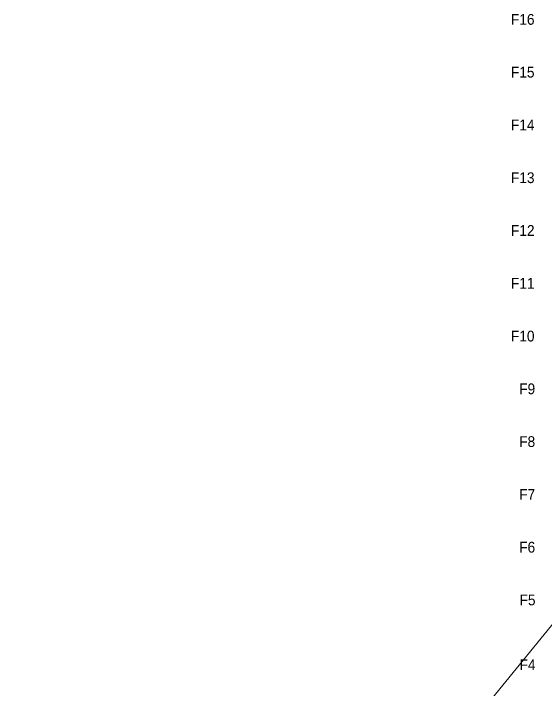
# Model space of a CAD drawing. Header units: millimetres. Extents: x 61878 to 380960, y -19809 to 191918.
# Drawn here: x 61878 to 106260, y 29842 to 86195 of the extents above; entities that cross this region are included whole.
import ezdxf

# ---------------------------------------------------------------- set-up
doc = ezdxf.new("R2010")
doc.units = ezdxf.units.MM
doc.layers.get('0').update_dxf_attribs({"lineweight": 20})
doc.layers.add('NDC_S_LEADER', color=1, linetype='Continuous', lineweight=15)
doc.styles.add('DrawingTitle', font='FRADM.TTF', dxfattribs={"width": 0.95})

msp = doc.modelspace()

# ---------------------------------------------------------------- linework, layer by layer
at = {"layer": 'NDC_S_LEADER', "ltscale": 40}
msp.add_lwpolyline([(234666.6, 191917.6), (61877.7, -19809)], dxfattribs=at)

# ---------------------------------------------------------------- texts
at = {"color": 6, "char_height": 900, "width": 4481.166, "attachment_point": 1, "style": 'DrawingTitle'}
for s, insert in [('F16', (103375.1, 86155.9)), ('F15', (103375.1, 81755.9)), ('F14', (103375.1, 77355.9)), ('F13', (103375.1, 72955.9)), ('F12', (103375.1, 68555.9)), ('F11', (103375.1, 64155.9)), ('F10', (103375.1, 59755.9)), ('F9', (104064.6, 55355.9))]:
    msp.add_mtext(s, dxfattribs=dict(at, insert=insert))
at = {"color": 1, "char_height": 900, "width": 4481.166, "attachment_point": 1, "style": 'DrawingTitle'}
for s, insert in [('F8', (104064.6, 50955.9)), ('F7', (104064.6, 46555.9)), ('F6', (104064.6, 42155.9)), ('F5', (104095, 37755.9)), ('F4', (104095, 32355.9))]:
    msp.add_mtext(s, dxfattribs=dict(at, insert=insert))

doc.saveas('drawing.dxf')
